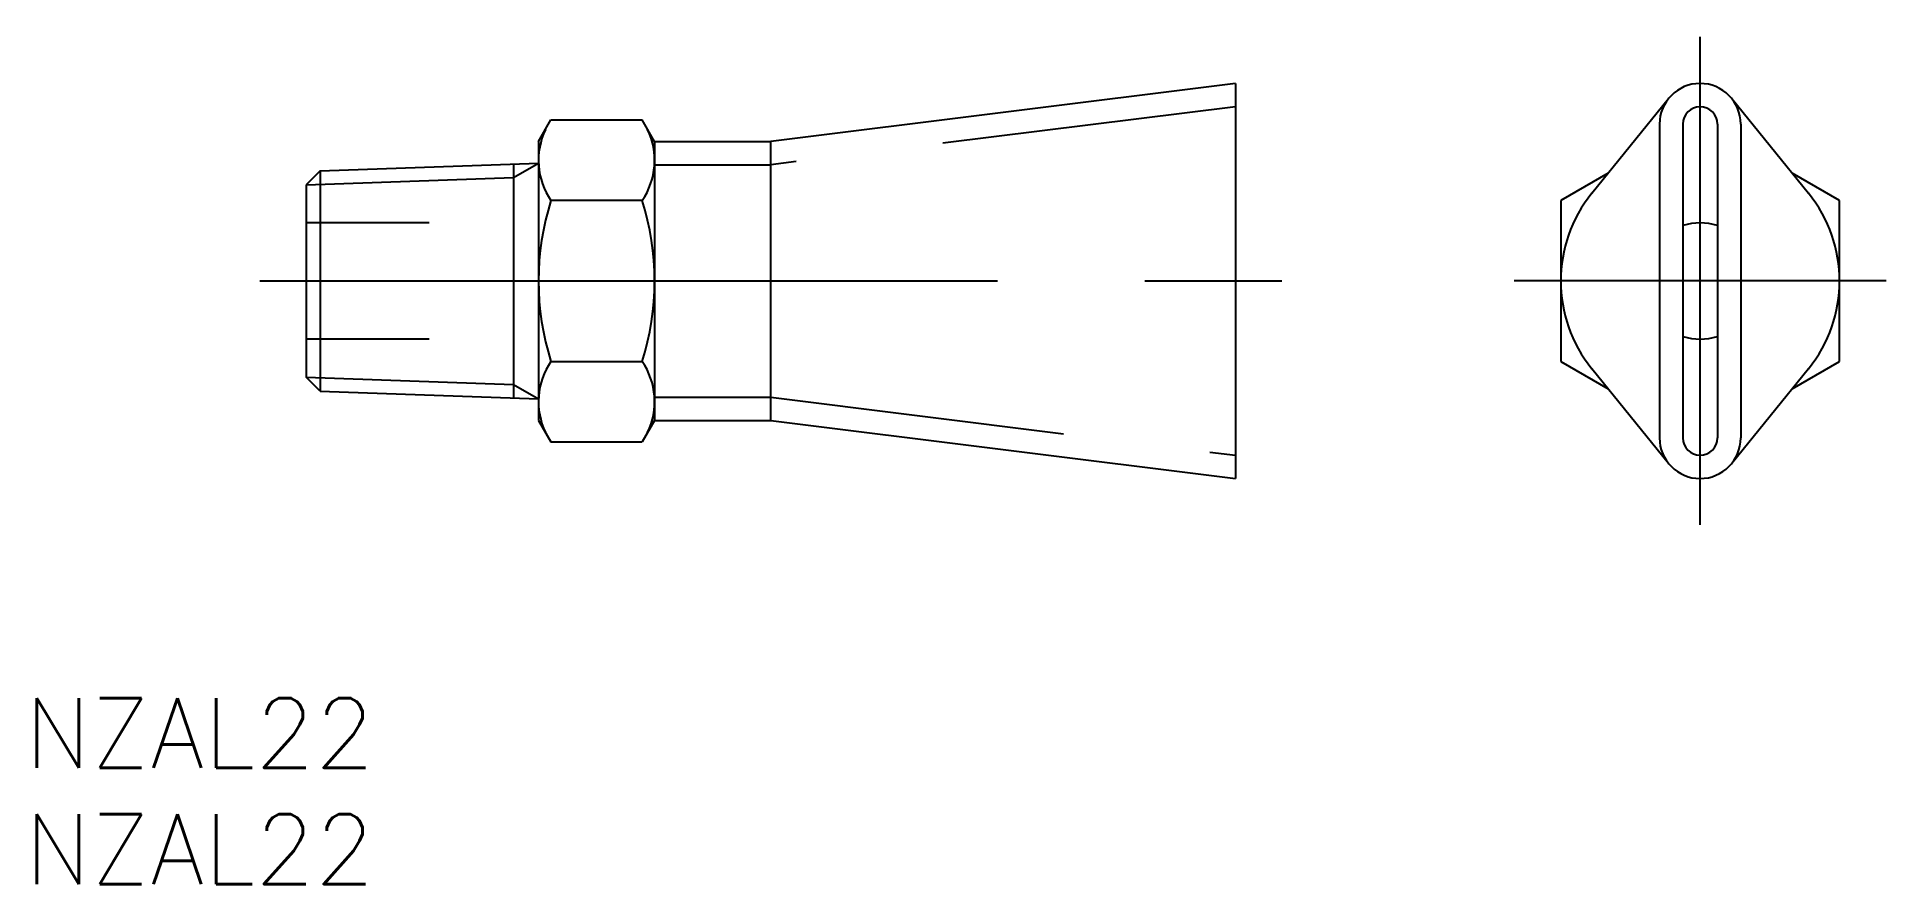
# Model space of a CAD drawing. Extents: x -11.6 to 68, y -25.9 to 10.5.
import ezdxf

# ---------------------------------------------------------------- set-up
doc = ezdxf.new("R2010")
doc.units = 0
doc.linetypes.add('CENTER', pattern=[50.8, 31.75, -6.35, 6.35, -6.35])
doc.linetypes.add('DASHED', pattern=[19.05, 12.7, -6.35])
doc.layers.get('0').update_dxf_attribs({"linetype": 'CONTINUOUS'})
doc.layers.add('CENTER', color=1, linetype='CENTER')
doc.styles.get("Standard").update_dxf_attribs({"font": 'txt.shx', "height": 3, "bigfont": 'bigfont.shx'})

msp = doc.modelspace()

# ---------------------------------------------------------------- linework, layer by layer
at = {"color": 7, "linetype": 'CONTINUOUS'}
for p, q in [((40, 8.5), (20, 6)), ((40, 8.5), (40, -8.5)), ((55.339, 3.778), (58.64, 7.852)), ((61.36, 7.852), (64.661, 3.778)), ((10, 6), (10.536, 6.928)), ((10.536, 6.928), (14.464, 6.928)), ((15, 6), (14.464, 6.928)), ((58.25, 6.75), (58.25, -6.75)), ((59.25, 6.75), (59.25, -6.75)), ((60.75, 6.75), (60.75, -6.75)), ((61.75, 6.75), (61.75, -6.75)), ((10, 6), (10, -6)), ((15, 6), (15, -6)), ((15, 6), (20, 6)), ((20, -6), (20, 6)), ((0.602, 4.746), (10, 5.075)), ((8.929, 5.037), (8.929, -5.037)), ((15, 5.196), (15, -5.196)), ((0.602, 4.746), (0, 4.144)), ((0, 4.144), (0, -4.144)), ((0.602, 4.746), (0.602, -4.746)), ((56.038, 4.641), (54, 3.464)), ((66, 3.464), (63.962, 4.641)), ((14.464, 3.464), (10.536, 3.464)), ((54, 3.464), (54, -3.464)), ((66, -3.464), (66, 3.464)), ((10.536, -3.464), (14.464, -3.464)), ((54, -3.464), (56.038, -4.641)), ((58.64, -7.852), (55.339, -3.778)), ((64.661, -3.778), (61.36, -7.852)), ((63.962, -4.641), (66, -3.464)), ((0.602, -4.746), (0, -4.144)), ((0.602, -4.746), (10, -5.075)), ((10, -6), (10.536, -6.928)), ((15, -6), (14.464, -6.928)), ((15, -6), (20, -6)), ((20, -6), (40, -8.5)), ((10.536, -6.928), (14.464, -6.928))]:
    msp.add_line(p, q, dxfattribs=at)
at = {"color": 3, "linetype": 'DASHED'}
for p, q in [((40, 7.5), (20, 5)), ((15, 5), (20, 5)), ((5.301, 2.5), (0, 2.5)), ((5.301, -2.5), (0, -2.5)), ((15, -5), (20, -5)), ((20, -5), (40, -7.5))]:
    msp.add_line(p, q, dxfattribs=at)
at = {"color": 3, "linetype": 'CONTINUOUS'}
for p, q in [((8.929, 4.456), (10, 5.075)), ((0, 4.144), (8.929, 4.456)), ((0, -4.144), (8.929, -4.456)), ((8.929, -4.456), (10, -5.075))]:
    msp.add_line(p, q, dxfattribs=at)
at = {"color": 7, "linetype": 'CONTINUOUS'}
for centre, radius, start, end in [((60, 6.75), 1.75, 0, 180), ((60, 6.75), 0.75, 0, 180), ((13.067, 5.196), 3.067, 154.38425, 214.38425), ((11.933, 5.196), 3.067, 325.61575, 25.61575), ((21.464, 0), 11.464, 162.41205, 197.58795), ((3.536, 0), 11.464, 342.41205, 17.58795), ((60, 0), 6, 140.9772, 219.0228), ((60, 0), 6, 320.9772, 39.0228), ((60, 0), 2.5, 72.5424, 107.4576), ((60, 0), 2.5, 252.5424, 287.4576), ((13.067, -5.196), 3.067, 145.61575, 205.61575), ((11.933, -5.196), 3.067, 334.38425, 34.38425), ((60, -6.75), 1.75, 180, 0), ((60, -6.75), 0.75, 180, 0)]:
    msp.add_arc(centre, radius, start, end, dxfattribs=at)
at = {"layer": 'CENTER', "color": 1, "linetype": 'CENTER'}
for p, q in [((60, -10.5), (60, 10.5)), ((-2, 0), (42, 0)), ((68, 0), (52, 0))]:
    msp.add_line(p, q, dxfattribs=at)

# ---------------------------------------------------------------- texts
at = {"color": 7, "linetype": 'CONTINUOUS'}
for p in [(-12.1, -20.949), (-12.1, -25.949)]:
    msp.add_text('NZAL22', height=3, dxfattribs=at).set_placement(p)

doc.saveas('drawing.dxf')
